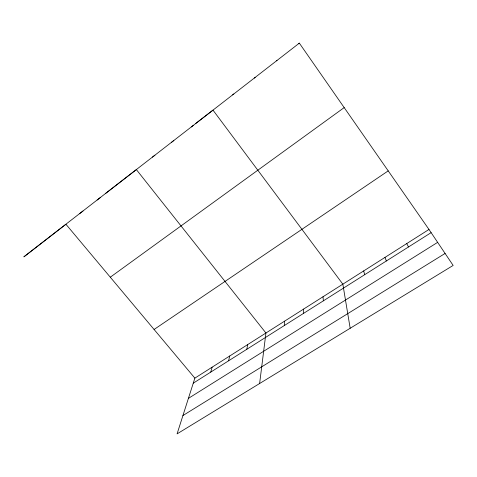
<?xml version="1.0" encoding="UTF-8"?>
<svg xmlns="http://www.w3.org/2000/svg" width="477" height="477" viewBox="0 0 477 477"><rect width="100%" height="100%" fill="white"/><g stroke="black" fill="none" stroke-linecap="round" stroke-linejoin="round"><path stroke-width="0.72" d="M284.304 325.552L284.584 321.158M259.625 383.508L265.933 333.006L136.368 169.603L105.339 193.62M246.806 349.283L247.646 344.615M228.602 360.803L229.711 356.003M210.756 372.096L212.122 367.177M428.984 229.461L194.866 378.136L177.086 433.867L453.15 265.439L428.984 229.461L299.335 43.133L298.691 43.568M299.335 43.133L23.85 256.864L65.933 224.262L194.866 378.136M195.409 123.722L212.998 110.133L342.844 284.167L350.178 328.265M171.678 142.194L173.855 140.506M191.343 126.936L193.215 125.487M79.474 213.75L83.004 211.013M97.141 200.036L100.42 197.496M152.437 157.124L154.912 155.21M232.633 94.887L233.837 93.963M254.324 78.055L255.165 77.411M276.535 60.823L276.988 60.472M110.288 277.197L344.185 107.593M154.089 329.47L388.212 170.873M193.257 383.168L431.125 232.651M188.403 398.384L437.642 242.358M182.924 415.55L445.095 253.442M406.744 243.586L408.485 246.973M384.981 257.407L386.346 260.985M363.683 270.93L364.69 274.686M323.03 296.748L323.358 300.844M303.61 309.078L303.634 313.323"/></g></svg>
